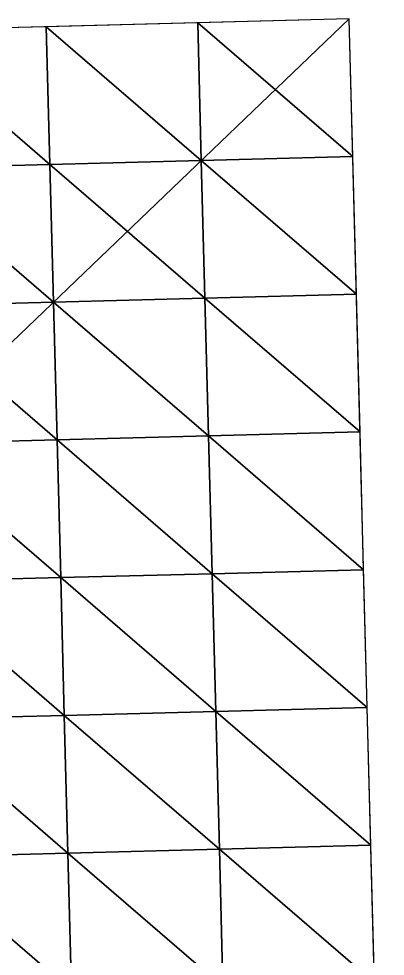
# Model space of a CAD drawing. Header units: inches. Extents: x -297 to 297, y -272 to 272.
# Drawn here: x 156.7 to 297.1, y -87.8 to 271.7 of the extents above; entities that cross this region are included whole.
import ezdxf

# ---------------------------------------------------------------- set-up
doc = ezdxf.new("R2010")
doc.units = ezdxf.units.IN
doc.header["$MEASUREMENT"] = 0
doc.layers.get('0').update_dxf_attribs({"true_color": 0xffffff})
doc.layers.add('Google_Earth_Snapshot', color=7, linetype='Continuous', true_color=0x009987)
doc.layers.add('Google_Earth_Terrain', color=7, linetype='Continuous', true_color=0x664400)

# ---------------------------------------------------------------- blocks, each defined once
blk = doc.blocks.new('Google_Earth_Terrain')
at = {"color": 8, "true_color": 0x7c7c7c}
mesh = blk.add_polyface(dxfattribs=at)
corners = [(226.65, 217.32), (225.27, 270.13, 0), (167.23, 268.61)]
mesh.append_faces([[corners[k] for k in face] for face in [(0, 1, 2)]], dxfattribs={"color": 8})
mesh = blk.add_polyface(dxfattribs=at)
corners = [(284.7, 218.84, 0), (283.32, 271.65, 0), (225.27, 270.13, 0)]
mesh.append_faces([[corners[k] for k in face] for face in [(0, 1, 2)]], dxfattribs={"color": 8})
mesh = blk.add_polyface(dxfattribs=at)
corners = [(284.7, 218.84, 0), (225.27, 270.13, 0), (226.65, 217.32)]
mesh.append_faces([[corners[k] for k in face] for face in [(0, 1, 2)]], dxfattribs={"color": 8})
mesh = blk.add_polyface(dxfattribs=at)
corners = [(168.61, 215.8), (167.23, 268.61), (109.18, 267.09)]
mesh.append_faces([[corners[k] for k in face] for face in [(0, 1, 2)]], dxfattribs={"color": 8})
mesh = blk.add_polyface(dxfattribs=at)
corners = [(168.61, 215.8), (109.18, 267.09), (110.56, 214.28)]
mesh.append_faces([[corners[k] for k in face] for face in [(0, 1, 2)]], dxfattribs={"color": 8})
mesh = blk.add_polyface(dxfattribs=at)
corners = [(226.65, 217.32), (167.23, 268.61), (168.61, 215.8)]
mesh.append_faces([[corners[k] for k in face] for face in [(0, 1, 2)]], dxfattribs={"color": 8})
mesh = blk.add_polyface(dxfattribs=at)
corners = [(169.99, 162.99, 0), (168.61, 215.8), (110.56, 214.28)]
mesh.append_faces([[corners[k] for k in face] for face in [(0, 1, 2)]], dxfattribs={"color": 8})
mesh = blk.add_polyface(dxfattribs=at)
corners = [(228.03, 164.51, 0), (226.65, 217.32), (168.61, 215.8)]
mesh.append_faces([[corners[k] for k in face] for face in [(0, 1, 2)]], dxfattribs={"color": 8})
mesh = blk.add_polyface(dxfattribs=at)
corners = [(228.03, 164.51, 0), (168.61, 215.8), (169.99, 162.99, 0)]
mesh.append_faces([[corners[k] for k in face] for face in [(0, 1, 2)]], dxfattribs={"color": 8})
mesh = blk.add_polyface(dxfattribs=at)
corners = [(286.08, 166.03, 0), (284.7, 218.84, 0), (226.65, 217.32)]
mesh.append_faces([[corners[k] for k in face] for face in [(0, 1, 2)]], dxfattribs={"color": 8})
mesh = blk.add_polyface(dxfattribs=at)
corners = [(286.08, 166.03, 0), (226.65, 217.32), (228.03, 164.51, 0)]
mesh.append_faces([[corners[k] for k in face] for face in [(0, 1, 2)]], dxfattribs={"color": 8})
mesh = blk.add_polyface(dxfattribs=at)
corners = [(169.99, 162.99, 0), (110.56, 214.28), (111.95, 161.47, 0)]
mesh.append_faces([[corners[k] for k in face] for face in [(0, 1, 2)]], dxfattribs={"color": 8})
mesh = blk.add_polyface(dxfattribs=at)
corners = [(287.46, 113.21), (286.08, 166.03, 0), (228.03, 164.51, 0)]
mesh.append_faces([[corners[k] for k in face] for face in [(0, 1, 2)]], dxfattribs={"color": 8})
mesh = blk.add_polyface(dxfattribs=at)
corners = [(171.37, 110.18), (169.99, 162.99, 0), (111.95, 161.47, 0)]
mesh.append_faces([[corners[k] for k in face] for face in [(0, 1, 2)]], dxfattribs={"color": 8})
mesh = blk.add_polyface(dxfattribs=at)
corners = [(229.42, 111.69, 0), (228.03, 164.51, 0), (169.99, 162.99, 0)]
mesh.append_faces([[corners[k] for k in face] for face in [(0, 1, 2)]], dxfattribs={"color": 8})
mesh = blk.add_polyface(dxfattribs=at)
corners = [(229.42, 111.69, 0), (169.99, 162.99, 0), (171.37, 110.18)]
mesh.append_faces([[corners[k] for k in face] for face in [(0, 1, 2)]], dxfattribs={"color": 8})
mesh = blk.add_polyface(dxfattribs=at)
corners = [(287.46, 113.21), (228.03, 164.51, 0), (229.42, 111.69, 0)]
mesh.append_faces([[corners[k] for k in face] for face in [(0, 1, 2)]], dxfattribs={"color": 8})
mesh = blk.add_polyface(dxfattribs=at)
corners = [(171.37, 110.18), (111.95, 161.47, 0), (113.33, 108.66, 0)]
mesh.append_faces([[corners[k] for k in face] for face in [(0, 1, 2)]], dxfattribs={"color": 8})
mesh = blk.add_polyface(dxfattribs=at)
corners = [(230.8, 58.88, 0), (229.42, 111.69, 0), (171.37, 110.18)]
mesh.append_faces([[corners[k] for k in face] for face in [(0, 1, 2)]], dxfattribs={"color": 8})
mesh = blk.add_polyface(dxfattribs=at)
corners = [(288.84, 60.4), (287.46, 113.21), (229.42, 111.69, 0)]
mesh.append_faces([[corners[k] for k in face] for face in [(0, 1, 2)]], dxfattribs={"color": 8})
mesh = blk.add_polyface(dxfattribs=at)
corners = [(288.84, 60.4), (229.42, 111.69, 0), (230.8, 58.88, 0)]
mesh.append_faces([[corners[k] for k in face] for face in [(0, 1, 2)]], dxfattribs={"color": 8})
mesh = blk.add_polyface(dxfattribs=at)
corners = [(172.75, 57.36, 0), (171.37, 110.18), (113.33, 108.66, 0)]
mesh.append_faces([[corners[k] for k in face] for face in [(0, 1, 2)]], dxfattribs={"color": 8})
mesh = blk.add_polyface(dxfattribs=at)
corners = [(172.75, 57.36, 0), (113.33, 108.66, 0), (114.71, 55.85)]
mesh.append_faces([[corners[k] for k in face] for face in [(0, 1, 2)]], dxfattribs={"color": 8})
mesh = blk.add_polyface(dxfattribs=at)
corners = [(230.8, 58.88, 0), (171.37, 110.18), (172.75, 57.36, 0)]
mesh.append_faces([[corners[k] for k in face] for face in [(0, 1, 2)]], dxfattribs={"color": 8})
mesh = blk.add_polyface(dxfattribs=at)
corners = [(232.18, 6.07, 0), (230.8, 58.88, 0), (172.75, 57.36, 0)]
mesh.append_faces([[corners[k] for k in face] for face in [(0, 1, 2)]], dxfattribs={"color": 8})
mesh = blk.add_polyface(dxfattribs=at)
corners = [(290.22, 7.59, 0), (288.84, 60.4), (230.8, 58.88, 0)]
mesh.append_faces([[corners[k] for k in face] for face in [(0, 1, 2)]], dxfattribs={"color": 8})
mesh = blk.add_polyface(dxfattribs=at)
corners = [(290.22, 7.59, 0), (230.8, 58.88, 0), (232.18, 6.07, 0)]
mesh.append_faces([[corners[k] for k in face] for face in [(0, 1, 2)]], dxfattribs={"color": 8})
mesh = blk.add_polyface(dxfattribs=at)
corners = [(174.13, 4.55), (172.75, 57.36, 0), (114.71, 55.85)]
mesh.append_faces([[corners[k] for k in face] for face in [(0, 1, 2)]], dxfattribs={"color": 8})
mesh = blk.add_polyface(dxfattribs=at)
corners = [(174.13, 4.55), (114.71, 55.85), (116.09, 3.04, 0)]
mesh.append_faces([[corners[k] for k in face] for face in [(0, 1, 2)]], dxfattribs={"color": 8})
mesh = blk.add_polyface(dxfattribs=at)
corners = [(232.18, 6.07, 0), (172.75, 57.36, 0), (174.13, 4.55)]
mesh.append_faces([[corners[k] for k in face] for face in [(0, 1, 2)]], dxfattribs={"color": 8})
mesh = blk.add_polyface(dxfattribs=at)
corners = [(291.6, -45.22), (290.22, 7.59, 0), (232.18, 6.07, 0)]
mesh.append_faces([[corners[k] for k in face] for face in [(0, 1, 2)]], dxfattribs={"color": 8})
mesh = blk.add_polyface(dxfattribs=at)
corners = [(175.51, -48.26, 0), (174.13, 4.55), (116.09, 3.04, 0)]
mesh.append_faces([[corners[k] for k in face] for face in [(0, 1, 2)]], dxfattribs={"color": 8})
mesh = blk.add_polyface(dxfattribs=at)
corners = [(233.56, -46.74, 0), (232.18, 6.07, 0), (174.13, 4.55)]
mesh.append_faces([[corners[k] for k in face] for face in [(0, 1, 2)]], dxfattribs={"color": 8})
mesh = blk.add_polyface(dxfattribs=at)
corners = [(233.56, -46.74, 0), (174.13, 4.55), (175.51, -48.26, 0)]
mesh.append_faces([[corners[k] for k in face] for face in [(0, 1, 2)]], dxfattribs={"color": 8})
mesh = blk.add_polyface(dxfattribs=at)
corners = [(291.6, -45.22), (232.18, 6.07, 0), (233.56, -46.74, 0)]
mesh.append_faces([[corners[k] for k in face] for face in [(0, 1, 2)]], dxfattribs={"color": 8})
mesh = blk.add_polyface(dxfattribs=at)
corners = [(175.51, -48.26, 0), (116.09, 3.04, 0), (117.47, -49.78)]
mesh.append_faces([[corners[k] for k in face] for face in [(0, 1, 2)]], dxfattribs={"color": 8})
mesh = blk.add_polyface(dxfattribs=at)
corners = [(292.98, -98.03), (291.6, -45.22), (233.56, -46.74, 0)]
mesh.append_faces([[corners[k] for k in face] for face in [(0, 1, 2)]], dxfattribs={"color": 8})
mesh = blk.add_polyface(dxfattribs=at)
corners = [(176.89, -101.07, 0), (175.51, -48.26, 0), (117.47, -49.78)]
mesh.append_faces([[corners[k] for k in face] for face in [(0, 1, 2)]], dxfattribs={"color": 8})
mesh = blk.add_polyface(dxfattribs=at)
corners = [(176.89, -101.07, 0), (117.47, -49.78), (118.85, -102.59)]
mesh.append_faces([[corners[k] for k in face] for face in [(0, 1, 2)]], dxfattribs={"color": 8})
mesh = blk.add_polyface(dxfattribs=at)
corners = [(234.94, -99.55, 0), (233.56, -46.74, 0), (175.51, -48.26, 0)]
mesh.append_faces([[corners[k] for k in face] for face in [(0, 1, 2)]], dxfattribs={"color": 8})
mesh = blk.add_polyface(dxfattribs=at)
corners = [(234.94, -99.55, 0), (175.51, -48.26, 0), (176.89, -101.07, 0)]
mesh.append_faces([[corners[k] for k in face] for face in [(0, 1, 2)]], dxfattribs={"color": 8})
mesh = blk.add_polyface(dxfattribs=at)
corners = [(292.98, -98.03), (233.56, -46.74, 0), (234.94, -99.55, 0)]
mesh.append_faces([[corners[k] for k in face] for face in [(0, 1, 2)]], dxfattribs={"color": 8})
blk = doc.blocks.new('Google_Earth_Snapshot')
at = {"color": 8, "true_color": 0x7c7c7c}
mesh = blk.add_polyface(dxfattribs=at)
corners = [(-283.32, -271.65), (283.32, 271.65), (-297.13, 256.47), (297.13, -256.47)]
mesh.append_faces([[corners[k] for k in face] for face in [(0, 1, 2), (1, 0, 3)]], dxfattribs={"vtx0": -1, "color": 8})

msp = doc.modelspace()

# ---------------------------------------------------------------- block references
at = {"layer": 'Google_Earth_Snapshot', "color": 9, "true_color": 0xc8c8c8}
msp.add_blockref('Google_Earth_Snapshot', (0, 0), dxfattribs=at)
at = {"layer": 'Google_Earth_Terrain', "color": 9, "true_color": 0xc8c8c8}
msp.add_blockref('Google_Earth_Terrain', (0, 0), dxfattribs=at)

doc.saveas('drawing.dxf')
